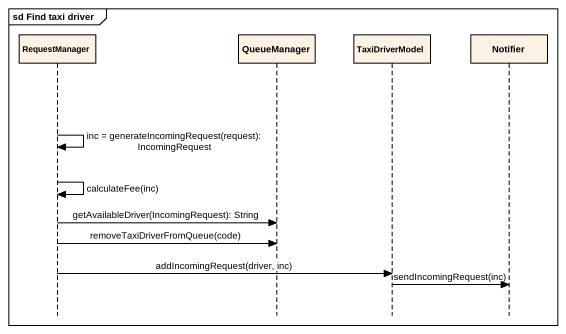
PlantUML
@startuml
mainframe sd Find taxi driver
hide footbox
participant RequestManager
participant QueueManager
participant TaxiDriverModel
participant Notifier

RequestManager -> RequestManager : inc = generateIncomingRequest(request): IncomingRequest
RequestManager -> RequestManager : calculateFee(inc)
RequestManager -> QueueManager : getAvailableDriver(IncomingRequest): String
RequestManager -> QueueManager : removeTaxiDriverFromQueue(code)
RequestManager -> TaxiDriverModel : addIncomingRequest(driver, inc)
TaxiDriverModel -> Notifier : sendIncomingRequest(inc)
@enduml
